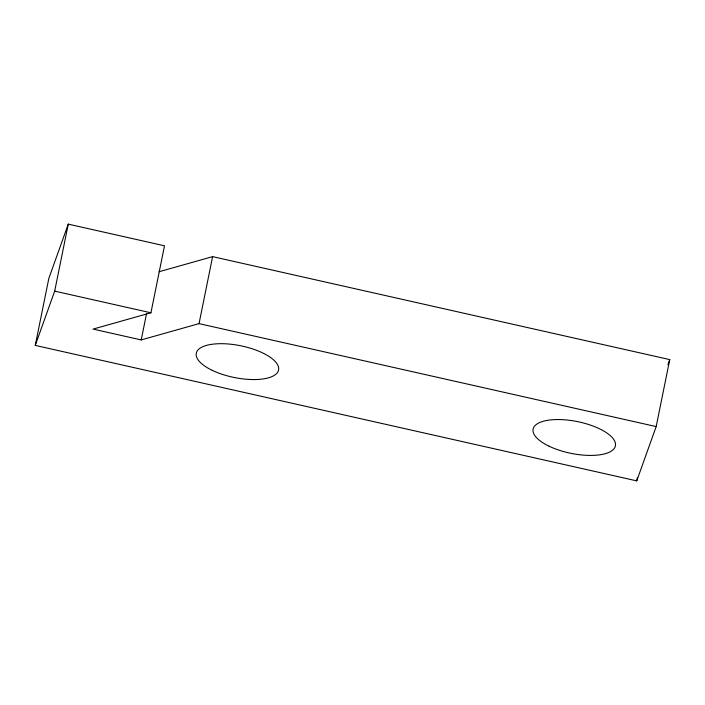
<?xml version="1.0" encoding="UTF-8"?>
<svg xmlns="http://www.w3.org/2000/svg" width="705" height="705" viewBox="0 0 705 705"><rect width="100%" height="100%" fill="white"/><g stroke="black" fill="none" stroke-linecap="round" stroke-linejoin="round"><path stroke-width="1.06" d="M656.17 426.587L636.738 480.872L35.25 345.397L48.83 278.413L68.262 224.128L164.503 245.807L150.923 312.791L93.086 329.094L141.203 339.933L199.039 323.63L656.17 426.587L669.75 359.603L212.619 256.638L158.986 271.76M35.25 345.397L54.682 291.121L68.262 224.128M141.203 339.933L146.596 313.355M199.039 323.63L212.619 256.638M636.738 480.872L637.382 477.682M667.917 364.723L669.75 359.603M54.682 291.121L150.923 312.791M212.223 370.328A41.983 16.189 11.5 0 0 278.343 370.821A41.983 16.189 11.5 0 0 221.758 343.688A41.983 16.189 11.5 0 0 212.223 370.328M549.054 446.186A41.983 16.189 11.5 0 0 615.174 446.688A41.983 16.189 11.5 0 0 558.598 419.545A41.983 16.189 11.5 0 0 549.054 446.186"/></g></svg>
